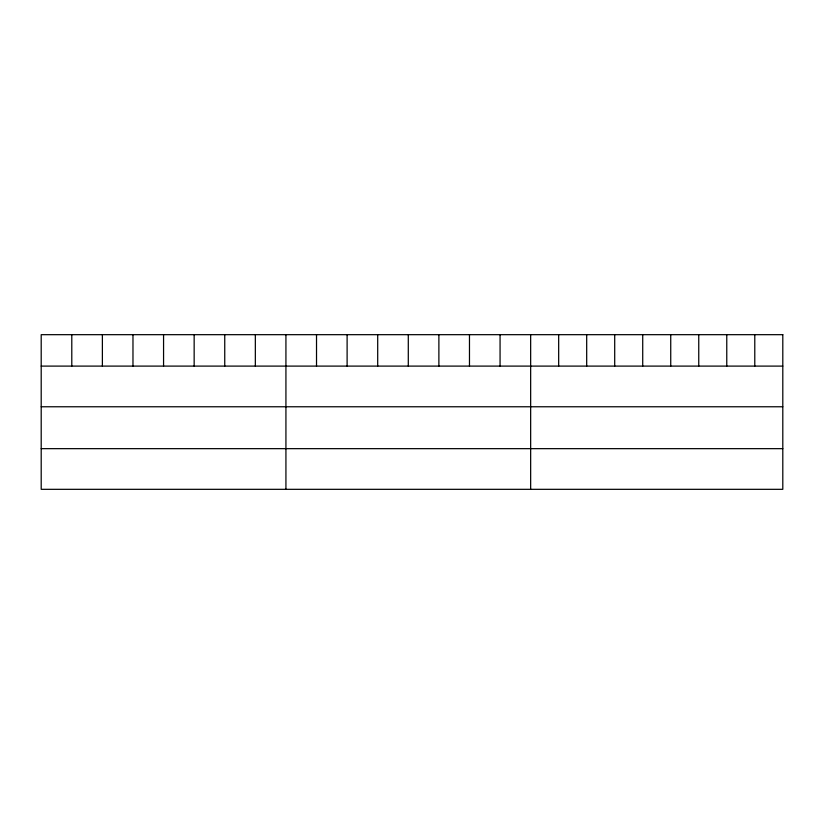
<?xml version="1.0" encoding="UTF-8"?>
<svg xmlns="http://www.w3.org/2000/svg" width="824" height="824" viewBox="0 0 824 824"><rect width="100%" height="100%" fill="white"/><g stroke="black" fill="none" stroke-linecap="round" stroke-linejoin="round"><path stroke-width="1.24" d="M41.2 366.103L782.8 366.103M41.2 406.768L782.8 406.768M41.2 448.658L782.8 448.658M754.784 334.678L754.784 366.103M726.768 334.678L726.768 366.103M698.752 334.678L698.752 366.103M670.736 334.678L670.736 366.103M642.72 334.678L642.72 366.103M614.704 334.678L614.704 366.103M586.688 334.678L586.688 366.103M558.672 334.678L558.672 366.103M530.656 334.678L530.656 489.322M500.065 334.678L500.065 366.103M469.474 334.678L469.474 366.103M438.883 334.678L438.883 366.103M408.292 334.678L408.292 366.103M377.701 334.678L377.701 366.103M347.11 334.678L347.11 366.103M316.519 334.678L316.519 366.103M285.928 334.678L285.928 489.322M255.337 334.678L255.337 366.103M224.746 334.678L224.746 366.103M194.155 334.678L194.155 366.103M163.564 334.678L163.564 366.103M132.973 334.678L132.973 366.103M102.382 334.678L102.382 366.103M71.791 334.678L71.791 366.103M782.8 334.678L41.2 334.678L41.2 489.322L782.8 489.322L782.8 334.678"/></g></svg>
